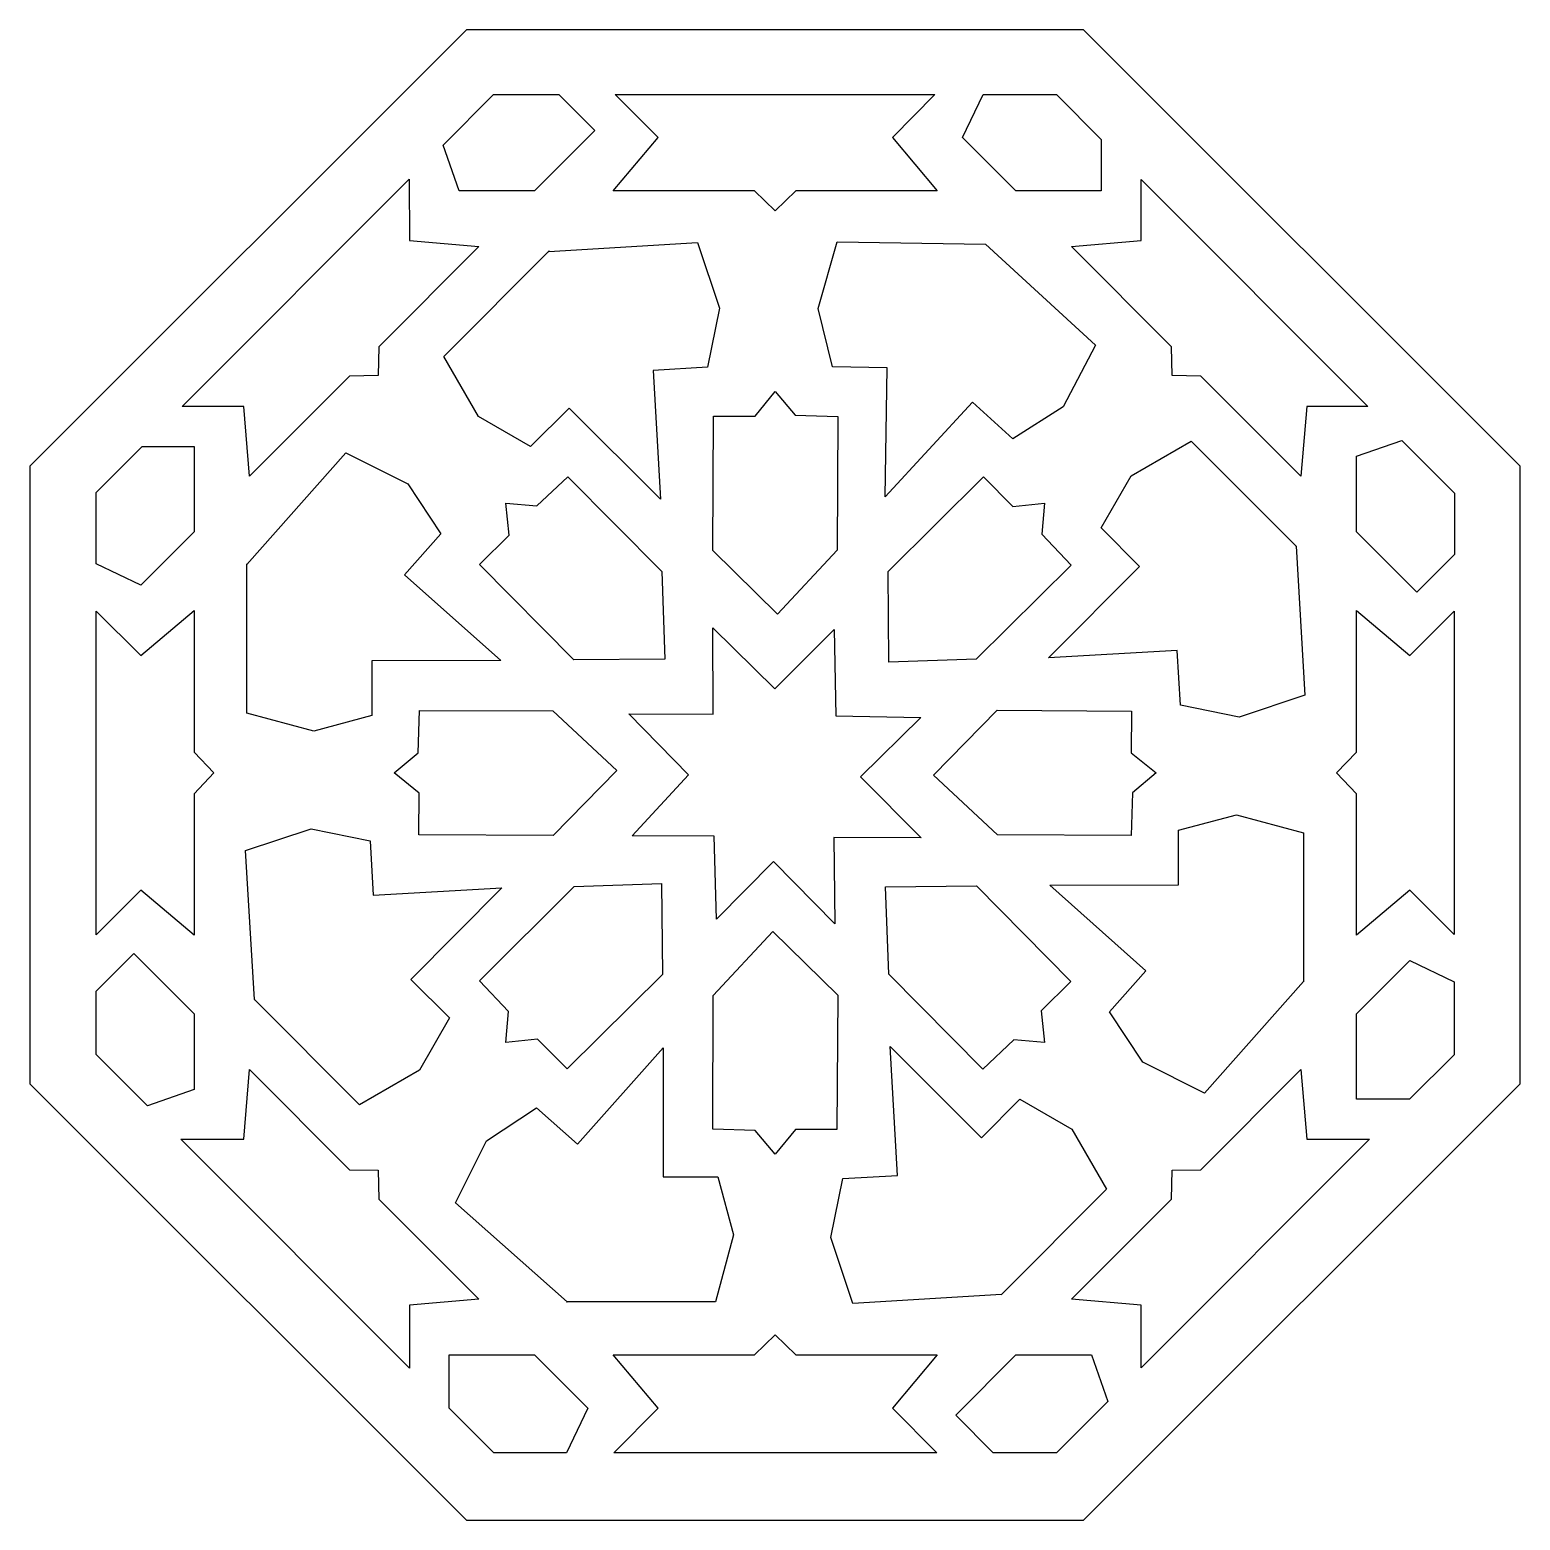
# Model space of a CAD drawing. Extents: x -102 to 101, y -102 to 101.
import ezdxf

# ---------------------------------------------------------------- set-up
doc = ezdxf.new("R2010")
doc.units = 0
doc.header["$MEASUREMENT"] = 0
doc.layers.add('COUCHE_1', color=18, linetype='CONTINUOUS')
doc.layers.add('COUCHE_BITMAP', color=18, linetype='CONTINUOUS')

msp = doc.modelspace()

# ---------------------------------------------------------------- linework, layer by layer
at = {"layer": 'COUCHE_1'}
msp.add_lwpolyline([(42.01, -101.79), (101.47, -42.33), (101.47, 41.76), (42.01, 101.21), (-42.07, 101.21), (-101.53, 41.76), (-101.53, -42.33), (-42.07, -101.79)], close=True, dxfattribs=at)
at = {"layer": 'COUCHE_BITMAP'}
for points in [[(-24.59, 87.48), (-32.79, 79.27), (-43.06, 79.27), (-45.24, 85.49), (-38.36, 92.38), (-29.46, 92.38)], [(15.96, 86.54), (22.08, 79.27), (2.83, 79.27), (0, 76.55), (-2.83, 79.27), (-22.08, 79.27), (-15.96, 86.54), (-21.79, 92.38), (21.76, 92.38)], [(44.4, 86.27), (44.39, 79.27), (32.79, 79.27), (25.53, 86.54), (28.33, 92.38), (38.3, 92.38)], [(-49.83, 72.5), (-40.36, 71.69), (-53.98, 58.05), (-54.06, 54.13), (-57.98, 54.05), (-71.59, 40.41), (-72.4, 49.89), (-80.79, 49.9), (-49.85, 80.88)], [(80.71, 49.91), (72.4, 49.89), (71.59, 40.41), (57.98, 54.05), (54.06, 54.13), (53.98, 58.05), (40.36, 71.69), (49.83, 72.5), (49.83, 80.83)], [(-7.58, 63.28), (-9.23, 55.26), (-16.64, 54.82), (-15.64, 37.28), (-28.08, 49.7), (-33.34, 44.44), (-40.42, 48.53), (-45.13, 56.71), (-30.78, 71.09), (-30.8, 71.06), (-30.83, 71.03), (-10.57, 72.25)], [(28.65, 72), (43.61, 58.25), (39.24, 49.87), (32.35, 45.48), (26.87, 50.51), (14.99, 37.59), (15.24, 55.18), (7.82, 55.31), (5.83, 63.24), (8.42, 72.33)], [(2.72, 48.72), (8.51, 48.53), (8.43, 30.33), (0.32, 21.61), (-8.52, 30.29), (-8.41, 48.59), (-2.74, 48.57), (0, 51.95)], [(70.99, 30.82), (70.97, 30.85), (70.94, 30.87), (72.15, 10.58), (63.2, 7.59), (55.19, 9.24), (54.75, 16.66), (37.23, 15.66), (49.63, 28.12), (44.38, 33.38), (48.47, 40.47), (56.64, 45.19)], [(92.5, 38.11), (92.5, 29.74), (87.37, 24.62), (79.16, 32.83), (79.16, 43.12), (85.33, 45.29)], [(-79.16, 44.45), (-79.16, 32.83), (-86.43, 25.56), (-92.48, 28.47), (-92.48, 38.19), (-86.21, 44.46)], [(-50.05, 39.37), (-45.55, 32.54), (-50.48, 26.98), (-37.39, 15.29), (-54.95, 15.26), (-54.95, 7.82), (-62.85, 5.7), (-71.97, 8.15), (-71.97, 28.47), (-71.96, 28.44), (-71.96, 28.4), (-58.49, 43.6)], [(-15.46, 27.41), (-15.04, 15.51), (-27.42, 15.39), (-40.26, 28.4), (-36.24, 32.4), (-36.69, 36.73), (-32.48, 36.37), (-28.26, 40.34)], [(32.36, 36.28), (36.69, 36.73), (36.33, 32.52), (40.29, 28.29), (27.38, 15.48), (15.49, 15.06), (15.37, 27.45), (28.36, 40.32)], [(-79.16, 2.83), (-76.45, 0), (-79.16, -2.83), (-79.16, -22.11), (-86.43, -15.98), (-92.48, -22.04), (-92.48, 22.01), (-86.43, 15.98), (-79.16, 22.11)], [(86.43, 15.98), (92.48, 22.04), (92.48, -22.02), (86.43, -15.98), (79.16, -22.11), (79.16, -2.83), (76.45, 0), (79.16, 2.83), (79.16, 22.11)], [(-0.07, 11.46), (8.04, 19.55), (8.24, 7.78), (19.83, 7.54), (11.61, -0.54), (19.9, -8.84), (8, -8.79), (8.14, -20.57), (-0.23, -12.06), (-7.99, -19.94), (-8.33, -8.62), (-19.47, -8.57), (-11.79, -0.27), (-19.92, 8.05), (-8.44, 7.99), (-8.51, 19.77)], [(-30.29, 8.44), (-21.58, 0.32), (-30.25, -8.53), (-48.53, -8.43), (-48.5, -2.75), (-51.88, 0), (-48.65, 2.72), (-48.47, 8.52)], [(48.53, 8.43), (48.5, 2.74), (51.88, 0), (48.65, -2.72), (48.47, -8.52), (30.29, -8.44), (21.58, -0.32), (30.25, 8.53)], [(71.97, -8.15), (71.97, -28.47), (71.96, -28.44), (71.96, -28.4), (58.49, -43.6), (50.05, -39.38), (45.55, -32.54), (50.48, -26.98), (37.39, -15.29), (54.95, -15.26), (54.95, -7.82), (62.85, -5.7)], [(-55.19, -9.24), (-54.75, -16.67), (-37.23, -15.66), (-49.63, -28.12), (-44.38, -33.38), (-48.47, -40.47), (-56.64, -45.19), (-70.99, -30.82), (-70.97, -30.85), (-70.94, -30.87), (-72.15, -10.58), (-63.2, -7.6)], [(-15.37, -27.45), (-28.36, -40.32), (-32.36, -36.28), (-36.69, -36.74), (-36.33, -32.52), (-40.29, -28.3), (-27.38, -15.48), (-15.49, -15.06)], [(40.26, -28.4), (36.24, -32.4), (36.69, -36.74), (32.48, -36.37), (28.26, -40.34), (15.46, -27.41), (15.04, -15.51), (27.42, -15.39)], [(8.52, -30.29), (8.41, -48.59), (2.74, -48.57), (0, -51.95), (-2.72, -48.72), (-8.51, -48.53), (-8.43, -30.33), (-0.32, -21.61)], [(-79.16, -32.83), (-79.16, -43.12), (-85.5, -45.35), (-92.5, -38.34), (-92.5, -29.74), (-87.37, -24.62)], [(92.48, -28.47), (92.48, -38.39), (86.41, -44.46), (79.16, -44.45), (79.16, -32.83), (86.43, -25.56)], [(-15.24, -55.03), (-7.81, -55.03), (-5.69, -62.93), (-8.14, -72.06), (-28.43, -72.06), (-28.4, -72.06), (-28.36, -72.06), (-43.55, -58.57), (-39.32, -50.12), (-32.5, -45.61), (-26.94, -50.55), (-15.27, -37.44)], [(28.08, -49.7), (33.34, -44.44), (40.42, -48.53), (45.13, -56.72), (30.78, -71.09), (30.8, -71.06), (30.83, -71.04), (10.57, -72.25), (7.58, -63.28), (9.23, -55.26), (16.64, -54.82), (15.64, -37.28)], [(-57.98, -54.05), (-54.06, -54.13), (-53.98, -58.06), (-40.36, -71.69), (-49.83, -72.5), (-49.83, -81.06), (-80.94, -49.91), (-72.4, -49.89), (-71.59, -40.42)], [(72.4, -49.89), (80.96, -49.9), (49.85, -81.05), (49.83, -72.5), (40.36, -71.69), (53.98, -58.06), (54.06, -54.13), (57.98, -54.05), (71.59, -40.42)], [(2.83, -79.27), (22.08, -79.27), (15.96, -86.54), (22.01, -92.6), (-21.99, -92.6), (-15.96, -86.54), (-22.08, -79.27), (-2.83, -79.27), (0, -76.55)], [(-25.53, -86.54), (-28.43, -92.6), (-38.33, -92.6), (-44.4, -86.52), (-44.39, -79.27), (-32.79, -79.27)], [(32.79, -79.27), (43.06, -79.27), (45.29, -85.61), (38.29, -92.62), (29.7, -92.62), (24.59, -87.48)]]:
    msp.add_lwpolyline(points, close=True, dxfattribs=at)

doc.saveas('drawing.dxf')
